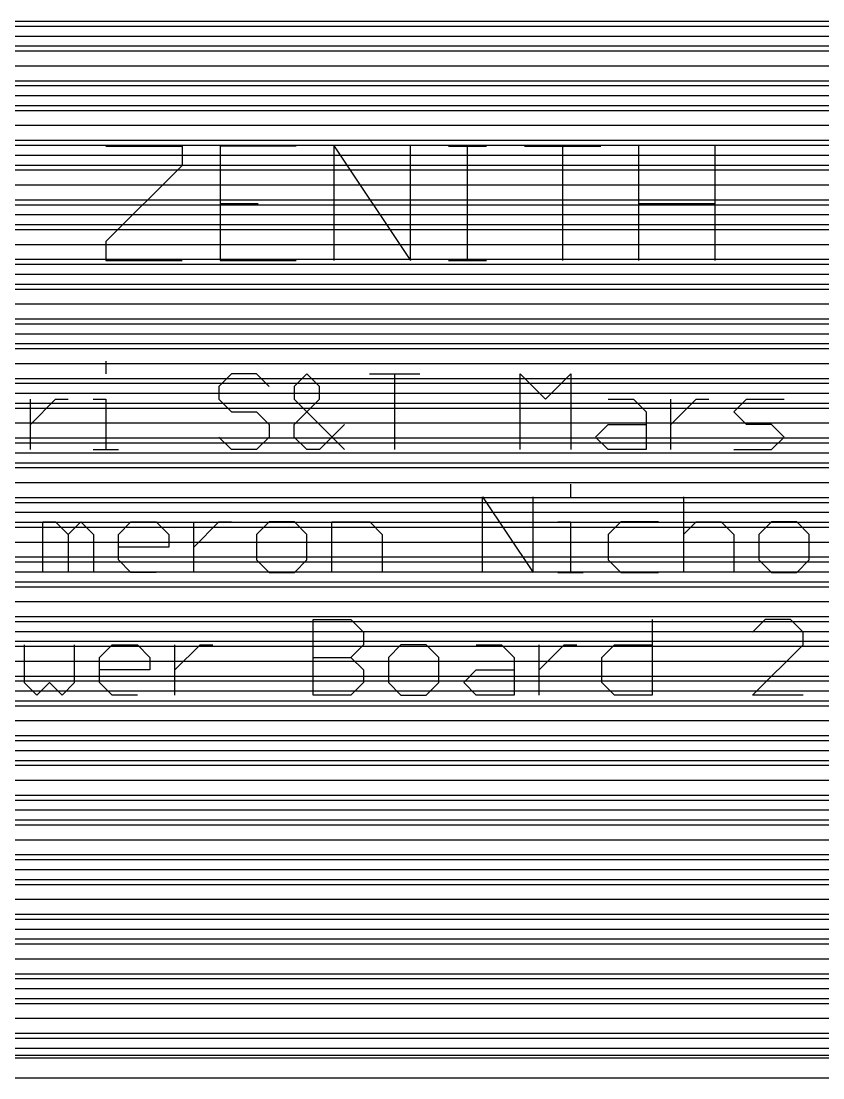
# Model space of a CAD drawing. Extents: x -0.45 to 6.54, y 0 to 7.98.
# Drawn here: x 4.936 to 5.582, y 0 to 0.852 of the extents above; entities that cross this region are included whole.
import ezdxf

# ---------------------------------------------------------------- set-up
doc = ezdxf.new("R2010")
doc.units = 0
for name, color, linetype in [('16', 175, 'CONTINUOUS'), ('2', 3, 'CONTINUOUS'), ('20', 6, 'CONTINUOUS'), ('21', 253, 'CONTINUOUS')]:
    doc.layers.add(name, color=color, linetype=linetype)

msp = doc.modelspace()

# ---------------------------------------------------------------- linework, layer by layer
at = {"layer": '16'}
for p, q in [((2.604549, 0.848), (5.957056, 0.848)), ((2.643177, 0.832), (6.00922, 0.832)), ((2.668455, 0.816), (5.958628, 0.816)), ((2.6924, 0.8), (5.966739, 0.8)), ((2.713502, 0.784), (5.983592, 0.784)), ((2.729502, 0.768), (6.362, 0.768)), ((2.745502, 0.752), (6.362, 0.752)), ((2.760913, 0.736), (6.362, 0.736)), ((2.771604, 0.72), (6.362, 0.72)), ((2.782295, 0.704), (6.362, 0.704)), ((2.792986, 0.688), (6.362, 0.688)), ((2.802488, 0.672), (6.362, 0.672)), ((2.809115, 0.656), (6.362, 0.656)), ((2.815742, 0.64), (6.362, 0.64)), ((2.82237, 0.624), (6.362, 0.624)), ((2.828825, 0.608), (6.362, 0.608)), ((2.832008, 0.592), (6.362, 0.592)), ((2.83519, 0.576), (6.362, 0.576)), ((2.838373, 0.56), (6.362, 0.56)), ((2.841555, 0.544), (6.362, 0.544)), ((2.843, 0.528), (6.362, 0.528)), ((2.843, 0.512), (6.362, 0.512)), ((2.843, 0.496), (6.362, 0.496)), ((2.843, 0.48), (6.362, 0.48)), ((2.843, 0.464), (6.362, 0.464)), ((2.839964, 0.448), (6.362, 0.448)), ((2.836781, 0.432), (6.362, 0.432)), ((2.833599, 0.416), (6.362, 0.416)), ((2.830416, 0.4), (6.362, 0.4)), ((2.825683, 0.384), (6.362, 0.384)), ((2.819056, 0.368), (6.362, 0.368)), ((2.812429, 0.352), (6.362, 0.352)), ((2.805801, 0.336), (6.362, 0.336)), ((2.798331, 0.32), (6.362, 0.32)), ((2.78764, 0.304), (6.362, 0.304)), ((2.776949, 0.288), (6.362, 0.288)), ((2.766258, 0.272), (6.004048, 0.272)), ((2.753502, 0.256), (5.975336, 0.256)), ((2.737502, 0.24), (5.959336, 0.24)), ((2.721502, 0.224), (5.949356, 0.224)), ((2.704373, 0.208), (5.942209, 0.208)), ((2.680428, 0.192), (5.937922, 0.192)), ((2.656482, 0.176), (5.937, 0.176)), ((2.623863, 0.16), (5.937386, 0.16)), ((2.585236, 0.144), (5.941673, 0.144)), ((2.511765, 0.128), (5.948201, 0.128)), ((0.313283, 0.112), (5.957439, 0.112)), ((0.297914, 0.096), (5.973336, 0.096)), ((0.27362, 0.08), (5.998545, 0.08)), ((0.080468, 0.064), (6.299531, 0.064)), ((0.100532, 0.048), (6.279468, 0.048)), ((0.132025, 0.032), (6.247974, 0.032)), ((6.172544, 0.018), (0.2, 0.018))]:
    msp.add_line(p, q, dxfattribs=at)
at = {"layer": '2'}
for p, q in [((1.446042, 0.852), (5.965586, 0.852)), ((1.434042, 0.84), (5.962661, 0.84)), ((1.422042, 0.828), (5.962661, 0.828)), ((1.410042, 0.816), (5.966023, 0.816)), ((1.398042, 0.804), (5.971509, 0.804)), ((1.386042, 0.792), (5.983509, 0.792)), ((1.374042, 0.78), (6.364, 0.78)), ((3.583721, 0.768), (6.364, 0.768)), ((3.594127, 0.756), (6.364, 0.756)), ((3.5965, 0.744), (6.364, 0.744)), ((3.593298, 0.732), (6.364, 0.732)), ((3.578892, 0.72), (6.364, 0.72)), ((4.158974, 0.708), (6.364, 0.708)), ((4.202518, 0.696), (6.364, 0.696)), ((4.223302, 0.684), (6.364, 0.684)), ((4.244087, 0.672), (6.364, 0.672)), ((4.258399, 0.66), (6.364, 0.66)), ((4.270399, 0.648), (6.364, 0.648)), ((4.282399, 0.636), (6.364, 0.636)), ((4.29205, 0.624), (6.364, 0.624)), ((4.298978, 0.612), (6.364, 0.612)), ((4.305907, 0.6), (6.364, 0.6)), ((4.312835, 0.588), (6.364, 0.588)), ((4.318079, 0.576), (6.364, 0.576)), ((4.321294, 0.564), (6.364, 0.564)), ((4.32451, 0.552), (6.364, 0.552)), ((4.327725, 0.54), (6.364, 0.54)), ((4.330941, 0.528), (6.364, 0.528)), ((4.331, 0.516), (6.364, 0.516)), ((4.331, 0.504), (6.364, 0.504)), ((4.331, 0.492), (6.364, 0.492)), ((4.331, 0.48), (6.364, 0.48)), ((4.329869, 0.468), (6.364, 0.468)), ((4.326653, 0.456), (6.364, 0.456)), ((4.323438, 0.444), (6.364, 0.444)), ((4.320223, 0.432), (6.364, 0.432)), ((4.317007, 0.42), (6.364, 0.42)), ((4.310525, 0.408), (6.364, 0.408)), ((4.303597, 0.396), (6.364, 0.396)), ((4.296669, 0.384), (6.364, 0.384)), ((4.289741, 0.372), (6.364, 0.372)), ((4.278399, 0.36), (6.364, 0.36)), ((4.266399, 0.348), (6.364, 0.348)), ((4.254399, 0.336), (6.364, 0.336)), ((4.237159, 0.324), (6.364, 0.324)), ((4.216374, 0.312), (6.364, 0.312)), ((4.188831, 0.3), (6.364, 0.3)), ((0.016, 0.288), (6.364, 0.288)), ((0.016, 0.276), (6.364, 0.276)), ((0.275682, 0.264), (5.992153, 0.264)), ((0.294585, 0.252), (5.974164, 0.252)), ((0.306585, 0.24), (5.962164, 0.24)), ((0.315303, 0.228), (5.953975, 0.228)), ((0.322232, 0.216), (5.947047, 0.216)), ((0.326457, 0.204), (5.943208, 0.204)), ((0.329673, 0.192), (5.939992, 0.192)), ((0.331, 0.18), (5.939, 0.18)), ((0.331, 0.168), (5.939, 0.168)), ((0.329807, 0.156), (5.940528, 0.156)), ((0.326591, 0.144), (5.943743, 0.144)), ((0.32252, 0.132), (5.948201, 0.132)), ((0.315592, 0.12), (5.955129, 0.12)), ((0.307086, 0.108), (5.964164, 0.108)), ((0.295086, 0.096), (5.976164, 0.096)), ((0.276548, 0.084), (5.995617, 0.084)), ((0.068211, 0.072), (6.311789, 0.072)), ((0.082297, 0.06), (6.297703, 0.06)), ((0.097344, 0.048), (6.282656, 0.048)), ((0.119139, 0.036), (6.260861, 0.036)), ((0.149416, 0.024), (6.230583, 0.024)), ((6.173373, 0.016), (0.2, 0.016))]:
    msp.add_line(p, q, dxfattribs=at)
at = {"layer": '20'}
msp.add_line((0.2, 0), (6.18, 0), dxfattribs=at)
at = {"layer": '21'}
for p, q in [((5.004, 0.751079), (5.065386, 0.751079)), ((5.065386, 0.751079), (5.065386, 0.735732)), ((5.157464, 0.751079), (5.096079, 0.751079)), ((5.096079, 0.751079), (5.096079, 0.659)), ((5.188157, 0.659), (5.188157, 0.751079)), ((5.188157, 0.751079), (5.249543, 0.659)), ((5.249543, 0.659), (5.249543, 0.751079)), ((5.280236, 0.751079), (5.310929, 0.751079)), ((5.295582, 0.659), (5.295582, 0.751079)), ((5.341622, 0.751079), (5.403007, 0.751079)), ((5.372314, 0.659), (5.372314, 0.751079)), ((5.4337, 0.659), (5.4337, 0.751079)), ((5.495086, 0.751079), (5.495086, 0.659)), ((5.065386, 0.735732), (5.004, 0.674346)), ((5.096079, 0.705039), (5.126771, 0.705039)), ((5.4337, 0.705039), (5.495086, 0.705039)), ((5.004, 0.674346), (5.004, 0.659)), ((5.004, 0.659), (5.065386, 0.659)), ((5.096079, 0.659), (5.157464, 0.659)), ((5.280236, 0.659), (5.310929, 0.659)), ((5.00388, 0.577727), (5.00388, 0.567552)), ((5.105166, 0.567552), (5.094991, 0.557377)), ((5.125517, 0.567552), (5.105166, 0.567552)), ((5.135692, 0.557377), (5.125517, 0.567552)), ((5.165938, 0.567552), (5.155763, 0.557377)), ((5.176113, 0.557377), (5.165938, 0.567552)), ((5.216534, 0.567552), (5.257236, 0.567552)), ((5.236885, 0.5065), (5.236885, 0.567552)), ((5.338078, 0.5065), (5.338078, 0.567552)), ((5.338078, 0.567552), (5.358429, 0.547201)), ((5.358429, 0.547201), (5.37878, 0.567552)), ((5.37878, 0.567552), (5.37878, 0.5065)), ((5.094991, 0.557377), (5.094991, 0.547201)), ((5.155763, 0.557377), (5.155763, 0.547201)), ((5.176113, 0.547201), (5.176113, 0.557377)), ((4.943061, 0.5065), (4.943061, 0.547201)), ((4.943061, 0.526851), (4.963412, 0.547201)), ((4.963412, 0.547201), (4.973587, 0.547201)), ((4.993704, 0.547201), (5.00388, 0.547201)), ((5.00388, 0.547201), (5.00388, 0.5065)), ((5.094991, 0.547201), (5.105166, 0.537026)), ((5.155763, 0.526851), (5.176113, 0.547201)), ((5.155763, 0.547201), (5.196464, 0.5065)), ((5.409025, 0.547201), (5.429376, 0.547201)), ((5.429376, 0.547201), (5.439552, 0.537026)), ((5.459622, 0.5065), (5.459622, 0.547201)), ((5.459622, 0.526851), (5.479973, 0.547201)), ((5.479973, 0.547201), (5.490148, 0.547201)), ((5.510265, 0.537026), (5.520441, 0.547201)), ((5.520441, 0.547201), (5.550967, 0.547201)), ((5.105166, 0.537026), (5.125517, 0.537026)), ((5.125517, 0.537026), (5.135692, 0.526851)), ((5.439552, 0.537026), (5.439552, 0.5065)), ((5.520441, 0.526851), (5.510265, 0.537026)), ((5.135692, 0.526851), (5.135692, 0.516675)), ((5.155763, 0.516675), (5.155763, 0.526851)), ((5.196464, 0.526851), (5.176113, 0.5065)), ((5.39885, 0.516675), (5.409025, 0.526851)), ((5.409025, 0.526851), (5.439552, 0.526851)), ((5.540791, 0.526851), (5.520441, 0.526851)), ((5.550967, 0.516675), (5.540791, 0.526851)), ((5.105166, 0.5065), (5.094991, 0.516675)), ((5.135692, 0.516675), (5.125517, 0.5065)), ((5.165938, 0.5065), (5.155763, 0.516675)), ((5.409025, 0.5065), (5.39885, 0.516675)), ((5.540791, 0.5065), (5.550967, 0.516675)), ((4.993704, 0.5065), (5.014055, 0.5065)), ((5.125517, 0.5065), (5.105166, 0.5065)), ((5.176113, 0.5065), (5.165938, 0.5065)), ((5.439552, 0.5065), (5.409025, 0.5065)), ((5.510265, 0.5065), (5.540791, 0.5065)), ((5.37864, 0.478727), (5.37864, 0.468552)), ((5.307693, 0.4075), (5.307693, 0.468552)), ((5.307693, 0.468552), (5.348394, 0.4075)), ((5.348394, 0.4075), (5.348394, 0.468552)), ((5.469751, 0.468552), (5.469751, 0.4075)), ((4.95319, 0.4075), (4.95319, 0.448201)), ((4.95319, 0.448201), (4.963365, 0.448201)), ((4.963365, 0.448201), (4.973541, 0.438026)), ((4.973541, 0.438026), (4.983716, 0.448201)), ((4.983716, 0.448201), (4.993891, 0.438026)), ((5.013962, 0.438026), (5.024137, 0.448201)), ((5.024137, 0.448201), (5.044488, 0.448201)), ((5.044488, 0.448201), (5.054663, 0.438026)), ((5.074734, 0.4075), (5.074734, 0.448201)), ((5.074734, 0.427851), (5.095084, 0.448201)), ((5.095084, 0.448201), (5.10526, 0.448201)), ((5.135552, 0.448201), (5.125377, 0.438026)), ((5.155903, 0.448201), (5.135552, 0.448201)), ((5.166078, 0.438026), (5.155903, 0.448201)), ((5.186149, 0.4075), (5.186149, 0.448201)), ((5.186149, 0.448201), (5.216675, 0.448201)), ((5.216675, 0.448201), (5.22685, 0.438026)), ((5.368465, 0.448201), (5.37864, 0.448201)), ((5.37864, 0.448201), (5.37864, 0.4075)), ((5.419154, 0.448201), (5.408979, 0.438026)), ((5.44968, 0.448201), (5.419154, 0.448201)), ((5.469751, 0.438026), (5.479926, 0.448201)), ((5.479926, 0.448201), (5.500277, 0.448201)), ((5.500277, 0.448201), (5.510452, 0.438026)), ((5.540698, 0.448201), (5.530523, 0.438026)), ((5.561049, 0.448201), (5.540698, 0.448201)), ((5.571224, 0.438026), (5.561049, 0.448201)), ((4.973541, 0.438026), (4.973541, 0.4075)), ((4.993891, 0.438026), (4.993891, 0.4075)), ((5.013962, 0.417675), (5.013962, 0.438026)), ((5.054663, 0.438026), (5.054663, 0.427851)), ((5.125377, 0.438026), (5.125377, 0.417675)), ((5.166078, 0.417675), (5.166078, 0.438026)), ((5.22685, 0.438026), (5.22685, 0.4075)), ((5.408979, 0.438026), (5.408979, 0.417675)), ((5.510452, 0.438026), (5.510452, 0.4075)), ((5.530523, 0.438026), (5.530523, 0.417675)), ((5.571224, 0.417675), (5.571224, 0.438026)), ((5.054663, 0.427851), (5.013962, 0.427851)), ((5.024137, 0.4075), (5.013962, 0.417675)), ((5.125377, 0.417675), (5.135552, 0.4075)), ((5.155903, 0.4075), (5.166078, 0.417675)), ((5.408979, 0.417675), (5.419154, 0.4075)), ((5.530523, 0.417675), (5.540698, 0.4075)), ((5.561049, 0.4075), (5.571224, 0.417675)), ((5.044488, 0.4075), (5.024137, 0.4075)), ((5.135552, 0.4075), (5.155903, 0.4075)), ((5.368465, 0.4075), (5.388815, 0.4075)), ((5.419154, 0.4075), (5.44968, 0.4075)), ((5.540698, 0.4075), (5.561049, 0.4075)), ((5.170956, 0.3085), (5.170956, 0.369552)), ((5.170956, 0.369552), (5.201482, 0.369552)), ((5.201482, 0.369552), (5.211657, 0.359377)), ((5.444616, 0.369552), (5.444616, 0.3085)), ((5.535634, 0.369552), (5.525459, 0.359377)), ((5.555985, 0.369552), (5.535634, 0.369552)), ((5.56616, 0.359377), (5.555985, 0.369552)), ((5.211657, 0.359377), (5.211657, 0.349201)), ((5.56616, 0.349201), (5.56616, 0.359377)), ((4.937997, 0.349201), (4.937997, 0.318675)), ((4.978698, 0.318675), (4.978698, 0.349201)), ((4.998769, 0.339026), (5.008944, 0.349201)), ((5.008944, 0.349201), (5.029295, 0.349201)), ((5.029295, 0.349201), (5.03947, 0.339026)), ((5.059541, 0.3085), (5.059541, 0.349201)), ((5.059541, 0.328851), (5.079891, 0.349201)), ((5.079891, 0.349201), (5.090067, 0.349201)), ((5.211657, 0.349201), (5.201482, 0.339026)), ((5.241903, 0.349201), (5.231728, 0.339026)), ((5.262254, 0.349201), (5.241903, 0.349201)), ((5.272429, 0.339026), (5.262254, 0.349201)), ((5.302675, 0.349201), (5.323026, 0.349201)), ((5.323026, 0.349201), (5.333201, 0.339026)), ((5.353272, 0.3085), (5.353272, 0.349201)), ((5.353272, 0.328851), (5.373622, 0.349201)), ((5.373622, 0.349201), (5.383798, 0.349201)), ((5.403915, 0.339026), (5.41409, 0.349201)), ((5.41409, 0.349201), (5.444616, 0.349201)), ((5.525459, 0.3085), (5.56616, 0.349201)), ((4.998769, 0.318675), (4.998769, 0.339026)), ((5.03947, 0.339026), (5.03947, 0.328851)), ((5.170956, 0.339026), (5.201482, 0.339026)), ((5.201482, 0.339026), (5.211657, 0.328851)), ((5.231728, 0.339026), (5.231728, 0.318675)), ((5.272429, 0.318675), (5.272429, 0.339026)), ((5.333201, 0.339026), (5.333201, 0.3085)), ((5.403915, 0.318675), (5.403915, 0.339026)), ((5.03947, 0.328851), (4.998769, 0.328851)), ((5.211657, 0.328851), (5.211657, 0.318675)), ((5.2925, 0.318675), (5.302675, 0.328851)), ((5.302675, 0.328851), (5.333201, 0.328851)), ((4.937997, 0.318675), (4.948172, 0.3085)), ((4.948172, 0.3085), (4.958348, 0.318675)), ((4.958348, 0.318675), (4.968523, 0.3085)), ((4.968523, 0.3085), (4.978698, 0.318675)), ((5.008944, 0.3085), (4.998769, 0.318675)), ((5.211657, 0.318675), (5.201482, 0.3085)), ((5.231728, 0.318675), (5.241903, 0.3085)), ((5.262254, 0.3085), (5.272429, 0.318675)), ((5.302675, 0.3085), (5.2925, 0.318675)), ((5.41409, 0.3085), (5.403915, 0.318675)), ((5.029295, 0.3085), (5.008944, 0.3085)), ((5.201482, 0.3085), (5.170956, 0.3085)), ((5.241903, 0.3085), (5.262254, 0.3085)), ((5.333201, 0.3085), (5.302675, 0.3085)), ((5.444616, 0.3085), (5.41409, 0.3085)), ((5.56616, 0.3085), (5.525459, 0.3085))]:
    msp.add_line(p, q, dxfattribs=at)

doc.saveas('drawing.dxf')
